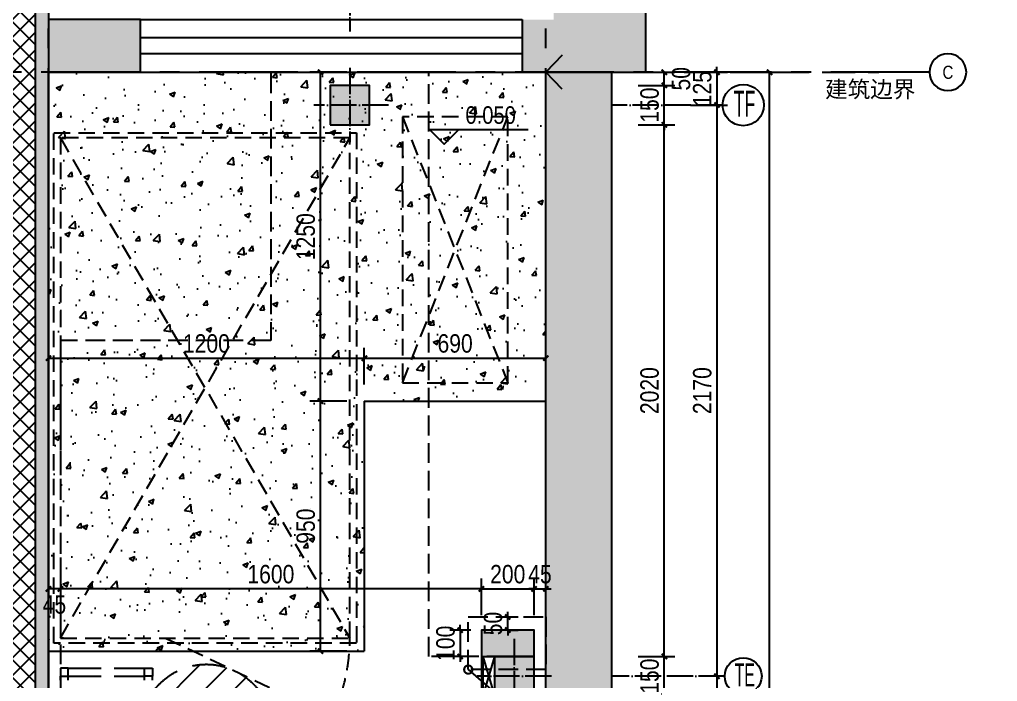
# Model space of a CAD drawing. Extents: x 9928 to 93764, y -101273 to -34887.
# Drawn here: x 17188 to 20904, y -59408 to -56893 of the extents above; entities that cross this region are included whole.
import ezdxf
from ezdxf import colors
from ezdxf.entities.mleader import LeaderData, LeaderLine
from ezdxf.enums import TextEntityAlignment as Align
from ezdxf.math import Vec2, Vec3

# ---------------------------------------------------------------- set-up
doc = ezdxf.new("R2010")
doc.units = 0
doc.header["$LTSCALE"] = 1000
doc.header["$MEASUREMENT"] = 0
for name, pattern in [('CENTER', [2, 1.25, -0.25, 0.25, -0.25]), ('DASH', [0.35, 0.25, -0.1]), ('DOTE', [2.42, 2, -0.2, 0.02, -0.2]), ('HIDDEN', [0.375, 0.25, -0.125])]:
    doc.linetypes.add(name, pattern=pattern)
doc.layers.add('_0', color=7, linetype='Continuous', lineweight=25)
for name, color, linetype in [('A', 163, 'CENTER'), ('A-ANNO-DIMS', 6, 'Continuous'), ('A-ANNO-NOTE', 4, 'Continuous'), ('A-ANNO-SYMB', 4, 'Continuous'), ('A-FLOR-HRAL', 42, 'Continuous'), ('A-FLOR-OVHD', 111, 'HIDDEN'), ('A-FLOR-STRS', 54, 'Continuous'), ('A-FURN-FREE', 91, 'Continuous'), ('A-FURN-PATT-251', 251, 'Continuous'), ('A-PRTN-PRHT', 216, 'Continuous'), ('A-SECT-005', 5, 'Continuous'), ('A-WALL-FULL', 5, 'Continuous'), ('GL', 131, 'Continuous'), ('S-COLS', 5, 'Continuous'), ('S-GRID-IDEN', 4, 'Continuous'), ('SPACE_HATCH', 8, 'Continuous'), ('核对', 7, 'Continuous'), ('设备', 150, 'Continuous')]:
    doc.layers.add(name, color=color, linetype=linetype)
doc.styles.add('DIM_T3', font='ARIALN.TTF')
doc.styles.add('EN', font='ARIALN.TTF')
doc.styles.add('EN1', font='ARIALN.TTF')
doc.styles.get("Standard").update_dxf_attribs({"font": 'gbenor.shx', "bigfont": 'gbcbig.shx'})
doc.dimstyles.new('_TCH_ARCH&&20', dxfattribs={"dimtxt": 70, "dimasz": 20, "dimexe": 40, "dimexo": 40, "dimgap": 20, "dimtad": 1, "dimdec": 0, "dimzin": 0, "dimdsep": 46, "dimtxsty": 'DIM_T3', "dimblk": 'ARCHTICK', "dimcen": 0.09, "dimclrd": 6, "dimclre": 6, "dimclrt": 6, "dimazin": 2, "dimtfac": 1, "dimtdec": 0, "dimtix": 1, "dimtmove": 2, "dimatfit": 3, "dimfxl": 100, "dimfxlon": 1, "dimtolj": 1, "dimtzin": 0, "dimarcsym": 0})

# ---------------------------------------------------------------- blocks, each defined once
blk = doc.blocks.new('aslidfuhasdf')
at = {"layer": 'A-FURN-FREE', "linetype": 'DASH', "ltscale": 0.5}
for p, q in [((40604.1, -80062.1), (40894.1, -80062.1)), ((40574.1, -80632.1), (40574.1, -80092.1)), ((40604.1, -80632.1), (40604.1, -80092.1)), ((40604.1, -80092.1), (40894.1, -80092.1)), ((40894.1, -80632.1), (40894.1, -80092.1)), ((40924.1, -80632.1), (40924.1, -80092.1)), ((40604.1, -80632.1), (40894.1, -80632.1)), ((40604.1, -80662.1), (40894.1, -80662.1))]:
    blk.add_line(p, q, dxfattribs=at)
for points in [[(40604.1, -80062.1), (40574.1, -80062.1), (40574.1, -80092.1), (40604.1, -80092.1)], [(40894.1, -80062.1), (40924.1, -80062.1), (40924.1, -80092.1), (40894.1, -80092.1)], [(40604.1, -80632.1), (40574.1, -80632.1), (40574.1, -80662.1), (40604.1, -80662.1)], [(40894.1, -80632.1), (40924.1, -80632.1), (40924.1, -80662.1), (40894.1, -80662.1)]]:
    blk.add_lwpolyline(points, close=True, dxfattribs=at)
blk = doc.blocks.new('zw2')
at = {"layer": 'SPACE_HATCH'}
h = blk.add_hatch(color=256, dxfattribs=at)
h.dxf.hatch_style = 1
h.paths.add_polyline_path([(41709.3, -78137.2), (41859.3, -78137.2), (41859.3, -77987.2), (41709.3, -77987.2)])
at = {"layer": 'S-COLS'}
blk.add_lwpolyline([(41709.3, -78137.2), (41859.3, -78137.2), (41859.3, -77987.2), (41709.3, -77987.2)], close=True, dxfattribs=at)
blk = doc.blocks.new('asldiufhasdfaser9r')
at = {"layer": 'A-FURN-PATT-251'}
h = blk.add_hatch(dxfattribs=at)
h.set_pattern_fill('ANSI37', color=256, scale=30, angle=90)
h.set_pattern_definition([(135, (672692.57, -481348.93), (-33.6759605, -33.6759605), []), (225, (672692.57, -481348.93), (33.6759605, -33.6759605), [])])
h.paths.add_polyline_path([(39138.9, -76921), (39038.9, -76921), (39038.9, -81717.1), (39138.9, -81717.1)])
h = blk.add_hatch(color=256, dxfattribs=at)
h.dxf.hatch_style = 1
h.paths.add_polyline_path([(39188.9, -76921), (39138.9, -76921), (39138.9, -81717.1), (39188.9, -81717.1)])
h = blk.add_hatch(color=256, dxfattribs=at)
h.dxf.hatch_style = 1
h.paths.add_polyline_path([(41458.9, -76921), (41108.9, -76921), (41108.9, -77792.1), (41458.9, -77792.1)])
h = blk.add_hatch(color=256, dxfattribs=at)
h.dxf.hatch_style = 1
h.paths.add_polyline_path([(39188.9, -77592.1), (39538.9, -77592.1), (39538.9, -77792.1), (39188.9, -77792.1)])
h = blk.add_hatch(color=256, dxfattribs=at)
h.dxf.hatch_style = 1
h.paths.add_polyline_path([(41108.9, -77592.1), (40988.9, -77592.1), (40988.9, -77792.1), (41108.9, -77792.1)])
for p, q in [((39538.9, -77592.1), (40988.9, -77592.1)), ((40988.9, -77592.1), (40988.9, -77792.1)), ((40988.9, -77592.1), (40988.9, -77792.1)), ((40988.9, -77662.1), (39538.9, -77662.1)), ((40988.9, -77722.1), (39538.9, -77722.1)), ((39538.9, -77792.1), (40988.9, -77792.1)), ((40988.9, -77792.1), (41108.9, -77792.1))]:
    blk.add_line(p, q, dxfattribs=at)
for points in [[(39188.9, -76921), (39188.9, -81717.1), (39138.9, -81717.1), (39138.9, -76921)], [(41108.9, -77792.1), (41458.9, -77792.1), (41458.9, -76921)]]:
    blk.add_lwpolyline(points, dxfattribs=at)
blk.add_lwpolyline([(39538.9, -77592.1), (39188.9, -77592.1), (39188.9, -77792.1), (39538.9, -77792.1)], close=True, dxfattribs=at)
blk = doc.blocks.new('alisdhuflaisduhfalsidfhu')
at = {"layer": 'A-FURN-PATT-251'}
h = blk.add_hatch(dxfattribs=at)
h.set_pattern_fill('混凝土', color=256, scale=30)
h.set_pattern_definition([(50, (-12921.65, 0), (215.17805, -18.82564), [22.5, -247.5]), (355, (-12921.65, 0), (-41.6254, 225.65764), [18, -198]), (100.4514, (-12903.72, -1.57), (173.5528, 206.83186), [19.12206, -210.34263]), (46.1842, (-12921.65, 60), (320.1723, -49.6557), [33.75, -371.25]), (96.6356, (-12894.97, 55.86), (280.3988, 292.2354), [28.6831, -315.5139]), (351.1842, (-12921.65, 60), (280.3986, 292.2356), [27, -297]), (21, (-12891.65, 45), (179.0721, -120.78567), [22.5, -247.5]), (326, (-12891.65, 45), (72.9946, 217.545), [18, -198]), (71.4514, (-12876.73, 34.93), (252.0668, 96.75915), [19.12206, -210.34263]), (37.5, (-12921.65, 0), (3.647957, 99.868156), [0, -195.6, 0, -201, 0, -198.75]), (7.5, (-12921.65, 0), (78.92086, 118.32351), [0, -114.6, 0, -191.1, 0, -75.75]), (327.5, (-12988.55, 0), (160.14673, -6.76646), [0, -75, 0, -234, 0, -310.5]), (317.5, (-13018.55, 0), (174.95585, 30.0315), [0, -97.5, 0, -155.4, 0, -220.5])])
h.paths.add_polyline_path([(42419.1, -77792.1), (42419.1, -79042.1), (41729.1, -79042.1), (41729.1, -79992.1), (40529.1, -79992.1), (40529.1, -77792.1)])
h = blk.add_hatch(color=256, dxfattribs=at)
h.dxf.hatch_style = 1
h.paths.add_polyline_path([(42419.1, -90621.1), (42669.1, -90621.1), (42669.1, -77792.1), (42419.1, -77792.1)])
h = blk.add_hatch(color=253, dxfattribs=at)
h.dxf.hatch_style = 1
h.paths.add_polyline_path([(42374.1, -79912.1), (42174.1, -79912.1), (42174.1, -80012.1), (42374.1, -80012.1)])
at = {"layer": '设备', "linetype": 'HIDDEN', "ltscale": 0.25}
h = blk.add_hatch(dxfattribs=at)
h.set_pattern_fill('ANSI31', color=256, scale=50)
h.set_pattern_definition([(45, (-12921.65, 0), (-56.1266, 56.1266), [])])
edge = h.paths.add_edge_path()
edge.add_arc((41129.1, -80292.1), 250, 0, 360)
edge = h.paths.add_edge_path()
edge.add_arc((40769.1, -86842.1), 250, 0, 360)
edge = h.paths.add_edge_path()
edge.add_arc((41319.1, -87442.1), 250, 0, 360)
at = {"layer": 'A-FLOR-HRAL', "color": 1}
for points in [[(42174.1, -80012.1), (42174.1, -80167.1), (42374.1, -80167.1)], [(42179.1, -80012.1), (42179.1, -80162.1), (42374.1, -80162.1)]]:
    blk.add_lwpolyline(points, dxfattribs=at)
at = {"layer": 'A-FLOR-OVHD', "linetype": 'DASH', "ltscale": 0.3}
for points in [[(41374.1, -77797.1), (41374.1, -78812.1), (40574.1, -78812.1), (40574.1, -80812.1), (41374.1, -80812.1), (41374.1, -81622.1), (41774.1, -81622.1)], [(42374.1, -81622.1), (42374.1, -80012.1), (41974.1, -80012.1), (41974.1, -77797.1)]]:
    blk.add_lwpolyline(points, dxfattribs=at)
at = {"layer": 'A-FLOR-STRS'}
for p, q in [((41729.1, -79042.1), (42419.1, -79042.1)), ((41729.1, -79042.1), (41729.1, -79992.1)), ((40529.1, -79992.1), (41729.1, -79992.1))]:
    blk.add_line(p, q, dxfattribs=at)
at = {"layer": 'A-PRTN-PRHT'}
for p, q in [((42224.1, -80012.1), (42179.1, -80162.1)), ((42179.1, -80012.1), (42224.1, -80162.1))]:
    blk.add_line(p, q, dxfattribs=at)
blk.add_lwpolyline([(42174.1, -80012.1), (42374.1, -80012.1), (42374.1, -79912.1), (42174.1, -79912.1)], close=True, dxfattribs=at)
at = {"layer": 'A-WALL-FULL'}
for p, q in [((42799.1, -77792.1), (42799.1, -76985)), ((40529.1, -85147.1), (40529.1, -77792.1)), ((40529.1, -77792.1), (42799.1, -77792.1)), ((42419.1, -90621.1), (42419.1, -77792.1)), ((42669.1, -90621.1), (42669.1, -77792.1))]:
    blk.add_line(p, q, dxfattribs=at)
at = {"layer": '设备', "linetype": 'HIDDEN', "ltscale": 0.25}
for p, q in [((41874.1, -78972.1), (42274.1, -77962.1)), ((41874.1, -77962.1), (42274.1, -78972.1)), ((40574.1, -78042.1), (41674.1, -79942.1)), ((40574.1, -79942.1), (41674.1, -78042.1)), ((40974.1, -79942.1), (41606.4, -80242.6))]:
    blk.add_line(p, q, dxfattribs=at)
for points in [[(41874.1, -78972.1), (42274.1, -78972.1), (42274.1, -77962.1), (41874.1, -77962.1)], [(40549.1, -78022.1), (41699.1, -78022.1), (41699.1, -79962.1), (40549.1, -79962.1)], [(40574.1, -79942.1), (41674.1, -79942.1), (41674.1, -78042.1), (40574.1, -78042.1)]]:
    blk.add_lwpolyline(points, close=True, dxfattribs=at)
at = {"layer": '设备', "linetype": 'HIDDEN', "ltscale": 0.5}
blk.add_circle((41129.1, -80292.1), 250, dxfattribs=at)
at = {"layer": '设备', "linetype": 'HIDDEN', "ltscale": 0.25}
blk.add_arc((40974.1, -79942.1), 700, 334.5799, 0, dxfattribs=at)
for p in [(-110.2, 145.1), (514.8, -2024.9)]:
    blk.add_blockref('zw2', p)
at = {"layer": '_0', "color": 6}
blk.add_blockref('asldiufhasdfaser9r', (1340.2, 0), dxfattribs=at)
at = {"layer": 'A-SECT-005', "color": 2}
blk.add_blockref('aslidfuhasdf', (0, 5), dxfattribs=at)
blk = doc.blocks.new('_ArchTick')
at = {"color": 0, "linetype": 'ByBlock', "const_width": 0.4}
blk.add_lwpolyline([(-0.5, -0.5), (0.5, 0.5)], dxfattribs=at)
blk = doc.blocks.new('*D181')
at = {"layer": 'A-ANNO-DIMS', "color": 6, "lineweight": -2, "transparency": 16777216}
for p, q in [((19637.9, -59312.8), (19637.9, -59292.8)), ((19537.9, -59312.8), (19677.9, -59312.8)), ((19637.9, -59462.8), (19637.9, -59312.8)), ((19537.9, -59462.8), (19677.9, -59462.8)), ((19637.9, -59462.8), (19637.9, -59482.8))]:
    blk.add_line(p, q, dxfattribs=at)
at = {"layer": 'Defpoints', "color": 0, "transparency": 16777216}
for p in [(19142.9, -59312.8), (19637.9, -59312.8), (19142.9, -59462.8)]:
    blk.add_point(p, dxfattribs=at)
at = {"layer": 'A-ANNO-DIMS', "color": 6, "lineweight": -2, "transparency": 16777216, "xscale": 20, "yscale": 20, "zscale": 20}
for p, rotation in [((19637.9, -59312.8), 270), ((19637.9, -59462.8), 90)]:
    blk.add_blockref('_ArchTick', p, dxfattribs=dict(at, rotation=rotation))
at = {"layer": 'A-ANNO-DIMS', "color": 6, "transparency": 16777216, "insert": (19582.2, -59387.8), "char_height": 70, "attachment_point": 5, "rotation": 90, "style": 'DIM_T3'}
blk.add_mtext('\\A1;150', dxfattribs=at)
blk = doc.blocks.new('*D182')
at = {"layer": 'A-ANNO-DIMS', "color": 6, "lineweight": -2, "transparency": 16777216}
for p, q in [((19537.9, -57292.8), (19677.9, -57292.8)), ((19637.9, -59312.8), (19637.9, -57292.8)), ((19537.9, -59312.8), (19677.9, -59312.8))]:
    blk.add_line(p, q, dxfattribs=at)
at = {"layer": 'Defpoints', "color": 0, "transparency": 16777216}
for p in [(18517.9, -57292.8), (19637.9, -57292.8), (19142.9, -59312.8)]:
    blk.add_point(p, dxfattribs=at)
at = {"layer": 'A-ANNO-DIMS', "color": 6, "lineweight": -2, "transparency": 16777216, "xscale": 20, "yscale": 20, "zscale": 20}
for p, rotation in [((19637.9, -57292.8), 90), ((19637.9, -59312.8), 270)]:
    blk.add_blockref('_ArchTick', p, dxfattribs=dict(at, rotation=rotation))
at = {"layer": 'A-ANNO-DIMS', "color": 6, "transparency": 16777216, "insert": (19582.2, -58302.8), "char_height": 70, "attachment_point": 5, "rotation": 90, "style": 'DIM_T3'}
blk.add_mtext('\\A1;2020', dxfattribs=at)
blk = doc.blocks.new('*D266')
at = {"layer": 'A-ANNO-DIMS', "color": 6, "lineweight": -2, "transparency": 16777216}
for p, q in [((19937.9, -57092.8), (20077.9, -57092.8)), ((20037.9, -67692.8), (20037.9, -57092.8)), ((19937.9, -67692.8), (20077.9, -67692.8))]:
    blk.add_line(p, q, dxfattribs=at)
at = {"layer": 'Defpoints', "color": 0, "transparency": 16777216}
for p in [(19187.9, -57092.8), (20037.9, -57092.8), (19142.9, -67692.8)]:
    blk.add_point(p, dxfattribs=at)
at = {"layer": 'A-ANNO-DIMS', "color": 6, "lineweight": -2, "transparency": 16777216, "xscale": 20, "yscale": 20, "zscale": 20}
for p, rotation in [((20037.9, -57092.8), 90), ((20037.9, -67692.8), 270)]:
    blk.add_blockref('_ArchTick', p, dxfattribs=dict(at, rotation=rotation))
at = {"layer": 'A-ANNO-DIMS', "color": 6, "transparency": 16777216, "insert": (19982.2, -62392.8), "char_height": 70, "attachment_point": 5, "rotation": 90, "style": 'DIM_T3'}
blk.add_mtext('\\A1;10600', dxfattribs=at)
blk = doc.blocks.new('*D183')
at = {"layer": 'A-ANNO-DIMS', "color": 6, "lineweight": -2, "transparency": 16777216}
for p, q in [((17297.9, -56592.8), (17297.9, -56452.8)), ((19187.9, -56592.8), (19187.9, -56452.8)), ((17297.9, -56492.8), (19187.9, -56492.8))]:
    blk.add_line(p, q, dxfattribs=at)
at = {"layer": 'Defpoints', "color": 0, "transparency": 16777216}
for p in [(19187.9, -56492.8), (17297.9, -57092.8), (19187.9, -57092.8)]:
    blk.add_point(p, dxfattribs=at)
at = {"layer": 'A-ANNO-DIMS', "color": 6, "lineweight": -2, "transparency": 16777216, "xscale": 20, "yscale": 20, "zscale": 20, "rotation": 180}
blk.add_blockref('_ArchTick', (17297.9, -56492.8), dxfattribs=at)
at = {"layer": 'A-ANNO-DIMS', "color": 6, "lineweight": -2, "transparency": 16777216, "xscale": 20, "yscale": 20, "zscale": 20}
blk.add_blockref('_ArchTick', (19187.9, -56492.8), dxfattribs=at)
at = {"layer": 'A-ANNO-DIMS', "color": 6, "transparency": 16777216, "insert": (18242.9, -56437.1), "char_height": 70, "attachment_point": 5, "style": 'DIM_T3'}
blk.add_mtext('\\A1;1890', dxfattribs=at)
blk = doc.blocks.new('*D184')
at = {"layer": 'A-ANNO-DIMS', "color": 6, "lineweight": -2, "transparency": 16777216}
for p, q in [((16887.9, -57142.8), (16747.9, -57142.8)), ((16787.9, -57142.8), (16787.9, -57122.8)), ((16787.9, -57292.8), (16787.9, -57142.8)), ((16887.9, -57292.8), (16747.9, -57292.8)), ((16787.9, -57292.8), (16787.9, -57312.8))]:
    blk.add_line(p, q, dxfattribs=at)
at = {"layer": 'Defpoints', "color": 0, "transparency": 16777216}
for p in [(16787.9, -57142.8), (18372.9, -57142.8), (18367.9, -57292.8)]:
    blk.add_point(p, dxfattribs=at)
at = {"layer": 'A-ANNO-DIMS', "color": 6, "lineweight": -2, "transparency": 16777216, "xscale": 20, "yscale": 20, "zscale": 20}
for p, rotation in [((16787.9, -57142.8), 270), ((16787.9, -57292.8), 90)]:
    blk.add_blockref('_ArchTick', p, dxfattribs=dict(at, rotation=rotation))
at = {"layer": 'A-ANNO-DIMS', "color": 6, "transparency": 16777216, "insert": (16732.2, -57217.8), "char_height": 70, "attachment_point": 5, "rotation": 90, "style": 'DIM_T3'}
blk.add_mtext('\\A1;150', dxfattribs=at)
blk = doc.blocks.new('*D185')
at = {"layer": 'A-ANNO-DIMS', "color": 6, "lineweight": -2, "transparency": 16777216}
for p, q in [((16887.9, -57092.8), (16747.9, -57092.8)), ((16787.9, -57142.8), (16787.9, -57092.8)), ((16887.9, -57142.8), (16747.9, -57142.8))]:
    blk.add_line(p, q, dxfattribs=at)
at = {"layer": 'Defpoints', "color": 0, "transparency": 16777216}
for p in [(16787.9, -57092.8), (18367.9, -57092.8), (18367.9, -57142.8)]:
    blk.add_point(p, dxfattribs=at)
at = {"layer": 'A-ANNO-DIMS', "color": 6, "lineweight": -2, "transparency": 16777216, "xscale": 20, "yscale": 20, "zscale": 20}
for p, rotation in [((16787.9, -57092.8), 90), ((16787.9, -57142.8), 270)]:
    blk.add_blockref('_ArchTick', p, dxfattribs=dict(at, rotation=rotation))
at = {"layer": 'A-ANNO-DIMS', "color": 6, "transparency": 16777216, "insert": (16870.1, -57117.8), "char_height": 70, "attachment_point": 5, "rotation": 90, "style": 'DIM_T3'}
blk.add_mtext('\\A1;50', dxfattribs=at)
blk = doc.blocks.new('*D186')
at = {"layer": 'A-ANNO-DIMS', "color": 6, "lineweight": -2, "transparency": 16777216}
for p, q in [((16887.9, -57292.8), (16747.9, -57292.8)), ((16787.9, -59962.8), (16787.9, -57292.8)), ((16887.9, -59962.8), (16747.9, -59962.8))]:
    blk.add_line(p, q, dxfattribs=at)
at = {"layer": 'Defpoints', "color": 0, "transparency": 16777216}
for p in [(16787.9, -57292.8), (18367.9, -57292.8), (17342.9, -59962.8)]:
    blk.add_point(p, dxfattribs=at)
at = {"layer": 'A-ANNO-DIMS', "color": 6, "lineweight": -2, "transparency": 16777216, "xscale": 20, "yscale": 20, "zscale": 20}
for p, rotation in [((16787.9, -57292.8), 90), ((16787.9, -59962.8), 270)]:
    blk.add_blockref('_ArchTick', p, dxfattribs=dict(at, rotation=rotation))
at = {"layer": 'A-ANNO-DIMS', "color": 6, "transparency": 16777216, "insert": (16732.2, -58627.8), "char_height": 70, "attachment_point": 5, "rotation": 90, "style": 'DIM_T3'}
blk.add_mtext('\\A1;2670', dxfattribs=at)
blk = doc.blocks.new('*D205')
at = {"layer": 'A-ANNO-DIMS', "color": 6, "lineweight": -2, "transparency": 16777216}
for p, q in [((18442.9, -56792.8), (18442.9, -56652.8)), ((19142.9, -56792.8), (19142.9, -56652.8)), ((19142.9, -56692.8), (18442.9, -56692.8))]:
    blk.add_line(p, q, dxfattribs=at)
at = {"layer": 'Defpoints', "color": 0, "transparency": 16777216}
for p in [(18442.9, -56692.8), (18442.9, -57142.8), (19142.9, -59212.8)]:
    blk.add_point(p, dxfattribs=at)
at = {"layer": 'A-ANNO-DIMS', "color": 6, "lineweight": -2, "transparency": 16777216, "xscale": 20, "yscale": 20, "zscale": 20, "rotation": 180}
blk.add_blockref('_ArchTick', (18442.9, -56692.8), dxfattribs=at)
at = {"layer": 'A-ANNO-DIMS', "color": 6, "lineweight": -2, "transparency": 16777216, "xscale": 20, "yscale": 20, "zscale": 20}
blk.add_blockref('_ArchTick', (19142.9, -56692.8), dxfattribs=at)
at = {"layer": 'A-ANNO-DIMS', "color": 6, "transparency": 16777216, "insert": (18792.9, -56637.1), "char_height": 70, "attachment_point": 5, "style": 'DIM_T3'}
blk.add_mtext('\\A1;700', dxfattribs=at)
blk = doc.blocks.new('*D212')
at = {"layer": 'A-ANNO-DIMS', "color": 6, "lineweight": -2, "transparency": 16777216}
for p, q in [((18942.9, -59156.3), (18942.9, -59016.3)), ((19142.9, -59156.3), (19142.9, -59016.3)), ((18942.9, -59056.3), (19142.9, -59056.3))]:
    blk.add_line(p, q, dxfattribs=at)
at = {"layer": 'Defpoints', "color": 0, "transparency": 16777216}
for p in [(19142.9, -59056.3), (18942.9, -59212.8), (19142.9, -59212.8)]:
    blk.add_point(p, dxfattribs=at)
at = {"layer": 'A-ANNO-DIMS', "color": 6, "lineweight": -2, "transparency": 16777216, "xscale": 20, "yscale": 20, "zscale": 20, "rotation": 180}
blk.add_blockref('_ArchTick', (18942.9, -59056.3), dxfattribs=at)
at = {"layer": 'A-ANNO-DIMS', "color": 6, "lineweight": -2, "transparency": 16777216, "xscale": 20, "yscale": 20, "zscale": 20}
blk.add_blockref('_ArchTick', (19142.9, -59056.3), dxfattribs=at)
at = {"layer": 'A-ANNO-DIMS', "color": 6, "transparency": 16777216, "insert": (19042.9, -59000.6), "char_height": 70, "attachment_point": 5, "style": 'DIM_T3'}
blk.add_mtext('\\A1;200', dxfattribs=at)
blk = doc.blocks.new('*D213')
at = {"layer": 'A-ANNO-DIMS', "color": 6, "lineweight": -2, "transparency": 16777216}
for p, q in [((17342.9, -58956.3), (17342.9, -59096.3)), ((18942.9, -59156.3), (18942.9, -59016.3)), ((18942.9, -59056.3), (17342.9, -59056.3))]:
    blk.add_line(p, q, dxfattribs=at)
at = {"layer": 'Defpoints', "color": 0, "transparency": 16777216}
for p in [(17342.9, -58692.8), (17342.9, -59056.3), (18942.9, -59212.8)]:
    blk.add_point(p, dxfattribs=at)
at = {"layer": 'A-ANNO-DIMS', "color": 6, "lineweight": -2, "transparency": 16777216, "xscale": 20, "yscale": 20, "zscale": 20, "rotation": 180}
blk.add_blockref('_ArchTick', (17342.9, -59056.3), dxfattribs=at)
at = {"layer": 'A-ANNO-DIMS', "color": 6, "lineweight": -2, "transparency": 16777216, "xscale": 20, "yscale": 20, "zscale": 20}
blk.add_blockref('_ArchTick', (18942.9, -59056.3), dxfattribs=at)
at = {"layer": 'A-ANNO-DIMS', "color": 6, "transparency": 16777216, "insert": (18142.9, -59000.6), "char_height": 70, "attachment_point": 5, "style": 'DIM_T3'}
blk.add_mtext('\\A1;1600', dxfattribs=at)
blk = doc.blocks.new('*D214')
at = {"layer": 'A-ANNO-DIMS', "color": 6, "lineweight": -2, "transparency": 16777216}
for p, q in [((19537.9, -57142.8), (19677.9, -57142.8)), ((19637.9, -57142.8), (19637.9, -57122.8)), ((19637.9, -57292.8), (19637.9, -57142.8)), ((19537.9, -57292.8), (19677.9, -57292.8)), ((19637.9, -57292.8), (19637.9, -57312.8))]:
    blk.add_line(p, q, dxfattribs=at)
at = {"layer": 'Defpoints', "color": 0, "transparency": 16777216}
for p in [(18517.9, -57142.8), (19637.9, -57142.8), (18517.9, -57292.8)]:
    blk.add_point(p, dxfattribs=at)
at = {"layer": 'A-ANNO-DIMS', "color": 6, "lineweight": -2, "transparency": 16777216, "xscale": 20, "yscale": 20, "zscale": 20}
for p, rotation in [((19637.9, -57142.8), 270), ((19637.9, -57292.8), 90)]:
    blk.add_blockref('_ArchTick', p, dxfattribs=dict(at, rotation=rotation))
at = {"layer": 'A-ANNO-DIMS', "color": 6, "transparency": 16777216, "insert": (19582.2, -57217.8), "char_height": 70, "attachment_point": 5, "rotation": 90, "style": 'DIM_T3'}
blk.add_mtext('\\A1;150', dxfattribs=at)
blk = doc.blocks.new('*D215')
at = {"layer": 'A-ANNO-DIMS', "color": 6, "lineweight": -2, "transparency": 16777216}
for p, q in [((19537.9, -57092.8), (19677.9, -57092.8)), ((19637.9, -57142.8), (19637.9, -57092.8)), ((19537.9, -57142.8), (19677.9, -57142.8))]:
    blk.add_line(p, q, dxfattribs=at)
at = {"layer": 'Defpoints', "color": 0, "transparency": 16777216}
for p in [(19097.9, -57092.8), (19637.9, -57092.8), (18517.9, -57142.8)]:
    blk.add_point(p, dxfattribs=at)
at = {"layer": 'A-ANNO-DIMS', "color": 6, "lineweight": -2, "transparency": 16777216, "xscale": 20, "yscale": 20, "zscale": 20}
for p, rotation in [((19637.9, -57092.8), 90), ((19637.9, -57142.8), 270)]:
    blk.add_blockref('_ArchTick', p, dxfattribs=dict(at, rotation=rotation))
at = {"layer": 'A-ANNO-DIMS', "color": 6, "transparency": 16777216, "insert": (19701.9, -57117.8), "char_height": 70, "attachment_point": 5, "rotation": 90, "style": 'DIM_T3'}
blk.add_mtext('\\A1;50', dxfattribs=at)
blk = doc.blocks.new('*D216')
at = {"layer": 'A-ANNO-DIMS', "color": 6, "lineweight": -2, "transparency": 16777216}
for p, q in [((18902.9, -59212.8), (18822.3, -59212.8)), ((18862.3, -59212.8), (18862.3, -59192.8)), ((18862.3, -59212.8), (18862.3, -59312.8)), ((18902.9, -59312.8), (18822.3, -59312.8)), ((18862.3, -59312.8), (18862.3, -59332.8))]:
    blk.add_line(p, q, dxfattribs=at)
at = {"layer": 'Defpoints', "color": 0, "transparency": 16777216}
for p in [(18942.9, -59212.8), (18862.3, -59312.8), (18942.9, -59312.8)]:
    blk.add_point(p, dxfattribs=at)
at = {"layer": 'A-ANNO-DIMS', "color": 6, "lineweight": -2, "transparency": 16777216, "xscale": 20, "yscale": 20, "zscale": 20}
for p, rotation in [((18862.3, -59212.8), 270), ((18862.3, -59312.8), 90)]:
    blk.add_blockref('_ArchTick', p, dxfattribs=dict(at, rotation=rotation))
at = {"layer": 'A-ANNO-DIMS', "color": 6, "transparency": 16777216, "insert": (18806.6, -59262.8), "char_height": 70, "attachment_point": 5, "rotation": 90, "style": 'DIM_T3'}
blk.add_mtext('\\A1;100', dxfattribs=at)
blk = doc.blocks.new('*D217')
at = {"layer": 'A-ANNO-DIMS', "color": 6, "lineweight": -2, "transparency": 16777216}
for p, q in [((17297.9, -58956.3), (17297.9, -59096.3)), ((17342.9, -58956.3), (17342.9, -59096.3)), ((17342.9, -59056.3), (17297.9, -59056.3))]:
    blk.add_line(p, q, dxfattribs=at)
at = {"layer": 'Defpoints', "color": 0, "transparency": 16777216}
for p in [(17342.9, -58642.8), (17297.9, -58841.8), (17297.9, -59056.3)]:
    blk.add_point(p, dxfattribs=at)
at = {"layer": 'A-ANNO-DIMS', "color": 6, "lineweight": -2, "transparency": 16777216, "xscale": 20, "yscale": 20, "zscale": 20, "rotation": 180}
blk.add_blockref('_ArchTick', (17297.9, -59056.3), dxfattribs=at)
at = {"layer": 'A-ANNO-DIMS', "color": 6, "lineweight": -2, "transparency": 16777216, "xscale": 20, "yscale": 20, "zscale": 20}
blk.add_blockref('_ArchTick', (17342.9, -59056.3), dxfattribs=at)
at = {"layer": 'A-ANNO-DIMS', "color": 6, "transparency": 16777216, "insert": (17320.4, -59115.9), "char_height": 70, "attachment_point": 5, "style": 'DIM_T3'}
blk.add_mtext('\\A1;45', dxfattribs=at)
blk = doc.blocks.new('*D218')
at = {"layer": 'A-ANNO-DIMS', "color": 6, "lineweight": -2, "transparency": 16777216}
for p, q in [((19142.9, -59156.3), (19142.9, -59016.3)), ((19187.9, -59130.1), (19187.9, -59016.3)), ((19142.9, -59056.3), (19122.9, -59056.3)), ((19142.9, -59056.3), (19187.9, -59056.3)), ((19187.9, -59056.3), (19207.9, -59056.3))]:
    blk.add_line(p, q, dxfattribs=at)
at = {"layer": 'Defpoints', "color": 0, "transparency": 16777216}
for p in [(19187.9, -59056.3), (19187.9, -59170.1), (19142.9, -59212.8)]:
    blk.add_point(p, dxfattribs=at)
at = {"layer": 'A-ANNO-DIMS', "color": 6, "lineweight": -2, "transparency": 16777216, "xscale": 20, "yscale": 20, "zscale": 20}
blk.add_blockref('_ArchTick', (19142.9, -59056.3), dxfattribs=at)
at = {"layer": 'A-ANNO-DIMS', "color": 6, "lineweight": -2, "transparency": 16777216, "xscale": 20, "yscale": 20, "zscale": 20, "rotation": 180}
blk.add_blockref('_ArchTick', (19187.9, -59056.3), dxfattribs=at)
at = {"layer": 'A-ANNO-DIMS', "color": 6, "transparency": 16777216, "insert": (19165.4, -59000.7), "char_height": 70, "attachment_point": 5, "style": 'DIM_T3'}
blk.add_mtext('\\A1;45', dxfattribs=at)
blk = doc.blocks.new('*D219')
at = {"layer": 'A-ANNO-DIMS', "color": 6, "lineweight": -2, "transparency": 16777216}
for p, q in [((19142.9, -56792.8), (19142.9, -56652.8)), ((19187.9, -56792.8), (19187.9, -56652.8)), ((19142.9, -56692.8), (19122.9, -56692.8)), ((19187.9, -56692.8), (19142.9, -56692.8)), ((19187.9, -56692.8), (19207.9, -56692.8))]:
    blk.add_line(p, q, dxfattribs=at)
at = {"layer": 'Defpoints', "color": 0, "transparency": 16777216}
for p in [(19142.9, -56692.8), (19142.9, -59212.8), (19187.9, -59212.8)]:
    blk.add_point(p, dxfattribs=at)
at = {"layer": 'A-ANNO-DIMS', "color": 6, "lineweight": -2, "transparency": 16777216, "xscale": 20, "yscale": 20, "zscale": 20}
blk.add_blockref('_ArchTick', (19142.9, -56692.8), dxfattribs=at)
at = {"layer": 'A-ANNO-DIMS', "color": 6, "lineweight": -2, "transparency": 16777216, "xscale": 20, "yscale": 20, "zscale": 20, "rotation": 180}
blk.add_blockref('_ArchTick', (19187.9, -56692.8), dxfattribs=at)
at = {"layer": 'A-ANNO-DIMS', "color": 6, "transparency": 16777216, "insert": (19165.4, -56637.2), "char_height": 70, "attachment_point": 5, "style": 'DIM_T3'}
blk.add_mtext('\\A1;45', dxfattribs=at)
blk = doc.blocks.new('*D220')
at = {"layer": 'A-ANNO-DIMS', "color": 6, "lineweight": -2, "transparency": 16777216}
for p, q in [((17342.9, -56792.8), (17342.9, -56652.8)), ((18442.9, -56792.8), (18442.9, -56652.8)), ((18442.9, -56692.8), (17342.9, -56692.8))]:
    blk.add_line(p, q, dxfattribs=at)
at = {"layer": 'Defpoints', "color": 0, "transparency": 16777216}
for p in [(17342.9, -56692.8), (18442.9, -57076.4), (17342.9, -58112.8)]:
    blk.add_point(p, dxfattribs=at)
at = {"layer": 'A-ANNO-DIMS', "color": 6, "lineweight": -2, "transparency": 16777216, "xscale": 20, "yscale": 20, "zscale": 20, "rotation": 180}
blk.add_blockref('_ArchTick', (17342.9, -56692.8), dxfattribs=at)
at = {"layer": 'A-ANNO-DIMS', "color": 6, "lineweight": -2, "transparency": 16777216, "xscale": 20, "yscale": 20, "zscale": 20}
blk.add_blockref('_ArchTick', (18442.9, -56692.8), dxfattribs=at)
at = {"layer": 'A-ANNO-DIMS', "color": 6, "transparency": 16777216, "insert": (17892.9, -56637.1), "char_height": 70, "attachment_point": 5, "style": 'DIM_T3'}
blk.add_mtext('\\A1;1100', dxfattribs=at)
blk = doc.blocks.new('*D221')
at = {"layer": 'A-ANNO-DIMS', "color": 6, "lineweight": -2, "transparency": 16777216}
for p, q in [((17297.9, -56792.8), (17297.9, -56652.8)), ((17342.9, -56792.8), (17342.9, -56652.8)), ((17297.9, -56692.8), (17277.9, -56692.8)), ((17342.9, -56692.8), (17297.9, -56692.8)), ((17342.9, -56692.8), (17362.9, -56692.8))]:
    blk.add_line(p, q, dxfattribs=at)
at = {"layer": 'Defpoints', "color": 0, "transparency": 16777216}
for p in [(17297.9, -56692.8), (17297.9, -56892.8), (17342.9, -58112.8)]:
    blk.add_point(p, dxfattribs=at)
at = {"layer": 'A-ANNO-DIMS', "color": 6, "lineweight": -2, "transparency": 16777216, "xscale": 20, "yscale": 20, "zscale": 20}
blk.add_blockref('_ArchTick', (17297.9, -56692.8), dxfattribs=at)
at = {"layer": 'A-ANNO-DIMS', "color": 6, "lineweight": -2, "transparency": 16777216, "xscale": 20, "yscale": 20, "zscale": 20, "rotation": 180}
blk.add_blockref('_ArchTick', (17342.9, -56692.8), dxfattribs=at)
at = {"layer": 'A-ANNO-DIMS', "color": 6, "transparency": 16777216, "insert": (17320.4, -56637.2), "char_height": 70, "attachment_point": 5, "style": 'DIM_T3'}
blk.add_mtext('\\A1;45', dxfattribs=at)
blk = doc.blocks.new('*D255')
at = {"layer": 'A-ANNO-DIMS', "color": 6, "lineweight": -2, "transparency": 16777216}
for p, q in [((17297.9, -58279.7), (17297.9, -58139.7)), ((18497.9, -58279.7), (18497.9, -58139.7)), ((17297.9, -58179.7), (18497.9, -58179.7))]:
    blk.add_line(p, q, dxfattribs=at)
at = {"layer": 'Defpoints', "color": 0, "transparency": 16777216}
for p in [(18497.9, -58179.7), (17297.9, -59292.8), (18497.9, -59292.8)]:
    blk.add_point(p, dxfattribs=at)
at = {"layer": 'A-ANNO-DIMS', "color": 6, "lineweight": -2, "transparency": 16777216, "xscale": 20, "yscale": 20, "zscale": 20, "rotation": 180}
blk.add_blockref('_ArchTick', (17297.9, -58179.7), dxfattribs=at)
at = {"layer": 'A-ANNO-DIMS', "color": 6, "lineweight": -2, "transparency": 16777216, "xscale": 20, "yscale": 20, "zscale": 20}
blk.add_blockref('_ArchTick', (18497.9, -58179.7), dxfattribs=at)
at = {"layer": 'A-ANNO-DIMS', "color": 6, "transparency": 16777216, "insert": (17897.9, -58123.9), "char_height": 70, "attachment_point": 5, "style": 'DIM_T3'}
blk.add_mtext('\\A1;1200', dxfattribs=at)
blk = doc.blocks.new('*D256')
at = {"layer": 'A-ANNO-DIMS', "color": 6, "lineweight": -2, "transparency": 16777216}
for p, q in [((18497.9, -58279.7), (18497.9, -58139.7)), ((19187.9, -58279.7), (19187.9, -58139.7)), ((18497.9, -58179.7), (19187.9, -58179.7))]:
    blk.add_line(p, q, dxfattribs=at)
at = {"layer": 'Defpoints', "color": 0, "transparency": 16777216}
for p in [(19187.9, -58179.7), (18497.9, -58342.8), (19187.9, -58342.8)]:
    blk.add_point(p, dxfattribs=at)
at = {"layer": 'A-ANNO-DIMS', "color": 6, "lineweight": -2, "transparency": 16777216, "xscale": 20, "yscale": 20, "zscale": 20, "rotation": 180}
blk.add_blockref('_ArchTick', (18497.9, -58179.7), dxfattribs=at)
at = {"layer": 'A-ANNO-DIMS', "color": 6, "lineweight": -2, "transparency": 16777216, "xscale": 20, "yscale": 20, "zscale": 20}
blk.add_blockref('_ArchTick', (19187.9, -58179.7), dxfattribs=at)
at = {"layer": 'A-ANNO-DIMS', "color": 6, "transparency": 16777216, "insert": (18842.9, -58123.9), "char_height": 70, "attachment_point": 5, "style": 'DIM_T3'}
blk.add_mtext('\\A1;690', dxfattribs=at)
blk = doc.blocks.new('*D257')
at = {"layer": 'A-ANNO-DIMS', "color": 6, "lineweight": -2, "transparency": 16777216}
for p, q in [((18431.2, -58342.8), (18291.2, -58342.8)), ((18331.2, -59292.8), (18331.2, -58342.8)), ((18431.2, -59292.8), (18291.2, -59292.8))]:
    blk.add_line(p, q, dxfattribs=at)
at = {"layer": 'Defpoints', "color": 0, "transparency": 16777216}
for p in [(18331.2, -58342.8), (18497.9, -58342.8), (18497.9, -59292.8)]:
    blk.add_point(p, dxfattribs=at)
at = {"layer": 'A-ANNO-DIMS', "color": 6, "lineweight": -2, "transparency": 16777216, "xscale": 20, "yscale": 20, "zscale": 20}
for p, rotation in [((18331.2, -58342.8), 90), ((18331.2, -59292.8), 270)]:
    blk.add_blockref('_ArchTick', p, dxfattribs=dict(at, rotation=rotation))
at = {"layer": 'A-ANNO-DIMS', "color": 6, "transparency": 16777216, "insert": (18275.5, -58817.8), "char_height": 70, "attachment_point": 5, "rotation": 90, "style": 'DIM_T3'}
blk.add_mtext('\\A1;950', dxfattribs=at)
blk = doc.blocks.new('*D258')
at = {"layer": 'A-ANNO-DIMS', "color": 6, "lineweight": -2, "transparency": 16777216}
for p, q in [((18431.2, -57092.8), (18291.2, -57092.8)), ((18331.2, -58342.8), (18331.2, -57092.8)), ((18431.2, -58342.8), (18291.2, -58342.8))]:
    blk.add_line(p, q, dxfattribs=at)
at = {"layer": 'Defpoints', "color": 0, "transparency": 16777216}
for p in [(18331.2, -57092.8), (19187.9, -57092.8), (18497.9, -58342.8)]:
    blk.add_point(p, dxfattribs=at)
at = {"layer": 'A-ANNO-DIMS', "color": 6, "lineweight": -2, "transparency": 16777216, "xscale": 20, "yscale": 20, "zscale": 20}
for p, rotation in [((18331.2, -57092.8), 90), ((18331.2, -58342.8), 270)]:
    blk.add_blockref('_ArchTick', p, dxfattribs=dict(at, rotation=rotation))
at = {"layer": 'A-ANNO-DIMS', "color": 6, "transparency": 16777216, "insert": (18275.5, -57717.8), "char_height": 70, "attachment_point": 5, "rotation": 90, "style": 'DIM_T3'}
blk.add_mtext('\\A1;1250', dxfattribs=at)
blk = doc.blocks.new('DFGHFGH')
at = {"layer": 'A-ANNO-NOTE'}
blk.add_line((367305, -290441), (368431, -290441), dxfattribs=at)
blk.add_lwpolyline([(367305, -290441), (367471, -290607), (367638, -290441)], dxfattribs=at)
at = {"layer": 'A-ANNO-NOTE', "style": 'EN'}
blk.add_attdef('±0.000', (367716, -290376), '', height=200, dxfattribs=at)
blk = doc.blocks.new('TAG-COL')
blk.add_circle((0, 0), 4)
at = {"style": 'EN1'}
blk.add_attdef('NO', text='', height=2.19, dxfattribs=at).set_placement((0.01, 0.01), align=Align.MIDDLE_CENTER)
blk = doc.blocks.new('ASLIDUFHASDF')
at = {"layer": 'A', "ltscale": 0.3}
for p, q in [((17297.9, -90751.2), (17297.9, -76645.8)), ((19187.9, -90751.2), (19187.9, -76645.8)), ((20645.5, -77792.1), (16202.3, -77792.1))]:
    blk.add_line(p, q, dxfattribs=at)
at = {"layer": 'S-GRID-IDEN'}
ref = blk.add_blockref('TAG-COL', (20715.5, -77792.2), dxfattribs=dict(at, xscale=-17.5, yscale=17.5, zscale=17.5, rotation=179.9287525087452))
ref.add_attrib('NO', 'C', dxfattribs={"layer": '0', "height": 50, "rotation": 359.9288, "style": 'EN1'}).set_placement((20715.5, -77792.4), align=Align.MIDDLE_CENTER)
blk = doc.blocks.new('_DotSmall')
at = {"color": 0, "linetype": 'ByBlock', "const_width": 0.5}
blk.add_lwpolyline([(-0.0625, 0, 1), (0.0625, 0, 1)], format="xyb", close=True, dxfattribs=at)
blk = doc.blocks.new('*D842')
at = {"layer": 'Defpoints', "color": 0, "linetype": 'HIDDEN', "ltscale": 0.3, "transparency": 16777216}
for p in [(19042.9, -59162.8), (19042.9, -59162.8), (19042.9, -59212.8)]:
    blk.add_point(p, dxfattribs=at)
at = {"layer": '核对', "color": 2, "linetype": 'HIDDEN', "lineweight": -2, "ltscale": 0.3, "transparency": 16777216}
for p, q in [((19042.9, -59162.8), (19042.9, -59142.8)), ((19042.9, -59162.8), (19082.9, -59162.8)), ((19042.9, -59212.8), (19042.9, -59162.8)), ((19042.9, -59212.8), (19082.9, -59212.8)), ((19042.9, -59212.8), (19042.9, -59232.8))]:
    blk.add_line(p, q, dxfattribs=at)
at = {"layer": '核对', "color": 2, "linetype": 'HIDDEN', "lineweight": -2, "ltscale": 0.3, "transparency": 16777216, "xscale": 20, "yscale": 20, "zscale": 20}
for p, rotation in [((19042.9, -59162.8), 270), ((19042.9, -59212.8), 90)]:
    blk.add_blockref('_ArchTick', p, dxfattribs=dict(at, rotation=rotation))
at = {"layer": '核对', "color": 2, "linetype": 'HIDDEN', "ltscale": 0.3, "transparency": 16777216, "insert": (18987.2, -59187.8), "char_height": 70, "attachment_point": 5, "rotation": 90, "style": 'DIM_T3'}
blk.add_mtext('\\A1;50', dxfattribs=at)
blk = doc.blocks.new('TZ')
at = {"layer": 'GL', "color": 3, "linetype": 'DOTE', "ltscale": 0.05}
for p, q in [((14716.3, -114189.7), (14716.3, -114472.4)), ((14716.3, -114610.4), (14716.3, -114893.1)), ((14862.6, -114751.7), (14579.9, -114751.7)), ((16132.9, -114751.7), (15712.3, -114751.7)), ((15341.3, -116780.4), (15341.3, -117063.1)), ((15482.6, -116921.7), (15199.9, -116921.7)), ((16141.3, -116921.7), (15712.3, -116921.7))]:
    blk.add_line(p, q, dxfattribs=at)
at = {"layer": 'GL', "color": 3}
for centre, radius in [((16211.3, -114751.7), 78.4), ((16211.3, -116921.7), 70)]:
    blk.add_circle(centre, radius, dxfattribs=at)
at = {"layer": 'GL', "color": 3, "style": 'DIM_T3', "width": 0.6}
for s, height, p in [('TF', 98, (16174.6, -114795.3)), ('TE', 87.5, (16178.5, -116960.6))]:
    blk.add_text(s, height=height, dxfattribs=at).set_placement(p)
blk = doc.blocks.new('*D848')
at = {"layer": 'A-ANNO-DIMS', "color": 6, "lineweight": -2, "transparency": 16777216}
for p, q in [((19837.9, -57092.8), (19837.9, -57072.8)), ((19737.9, -57092.8), (19877.9, -57092.8)), ((19837.9, -57092.8), (19837.9, -57217.8)), ((19737.9, -57217.8), (19877.9, -57217.8)), ((19837.9, -57217.8), (19837.9, -57237.8))]:
    blk.add_line(p, q, dxfattribs=at)
at = {"layer": 'Defpoints', "color": 0, "transparency": 16777216}
for p in [(19437.9, -57092.8), (19438.9, -57217.8), (19837.9, -57217.8)]:
    blk.add_point(p, dxfattribs=at)
at = {"layer": 'A-ANNO-DIMS', "color": 6, "lineweight": -2, "transparency": 16777216, "xscale": 20, "yscale": 20, "zscale": 20}
for p, rotation in [((19837.9, -57092.8), 270), ((19837.9, -57217.8), 90)]:
    blk.add_blockref('_ArchTick', p, dxfattribs=dict(at, rotation=rotation))
at = {"layer": 'A-ANNO-DIMS', "color": 6, "transparency": 16777216, "insert": (19782.2, -57155.3), "char_height": 70, "attachment_point": 5, "rotation": 90, "style": 'DIM_T3'}
blk.add_mtext('\\A1;125', dxfattribs=at)
blk = doc.blocks.new('*D849')
at = {"layer": 'A-ANNO-DIMS', "color": 6, "lineweight": -2, "transparency": 16777216}
for p, q in [((19737.9, -57217.8), (19877.9, -57217.8)), ((19837.9, -57217.8), (19837.9, -59387.8)), ((19837.9, -59387.8), (19797.9, -59387.8))]:
    blk.add_line(p, q, dxfattribs=at)
at = {"layer": 'Defpoints', "color": 0, "transparency": 16777216}
for p in [(19438.9, -57217.8), (19837.9, -59387.8), (19867.9, -59387.8)]:
    blk.add_point(p, dxfattribs=at)
at = {"layer": 'A-ANNO-DIMS', "color": 6, "lineweight": -2, "transparency": 16777216, "xscale": 20, "yscale": 20, "zscale": 20}
for p, rotation in [((19837.9, -57217.8), 90), ((19837.9, -59387.8), 270)]:
    blk.add_blockref('_ArchTick', p, dxfattribs=dict(at, rotation=rotation))
at = {"layer": 'A-ANNO-DIMS', "color": 6, "transparency": 16777216, "insert": (19782.2, -58302.8), "char_height": 70, "attachment_point": 5, "rotation": 90, "style": 'DIM_T3'}
blk.add_mtext('\\A1;2170', dxfattribs=at)
blk = doc.blocks.new('*D850')
at = {"layer": 'A-ANNO-DIMS', "color": 6, "lineweight": -2, "transparency": 16777216}
for p, q in [((19837.9, -59387.8), (19797.9, -59387.8)), ((19837.9, -59387.8), (19837.9, -60038.3)), ((19837.9, -60038.3), (19797.9, -60038.3))]:
    blk.add_line(p, q, dxfattribs=at)
at = {"layer": 'Defpoints', "color": 0, "transparency": 16777216}
for p in [(19867.9, -59387.8), (19837.9, -60038.3), (19867.9, -60038.3)]:
    blk.add_point(p, dxfattribs=at)
at = {"layer": 'A-ANNO-DIMS', "color": 6, "lineweight": -2, "transparency": 16777216, "xscale": 20, "yscale": 20, "zscale": 20}
for p, rotation in [((19837.9, -59387.8), 90), ((19837.9, -60038.3), 270)]:
    blk.add_blockref('_ArchTick', p, dxfattribs=dict(at, rotation=rotation))
at = {"layer": 'A-ANNO-DIMS', "color": 6, "transparency": 16777216, "insert": (19782.2, -59713), "char_height": 70, "attachment_point": 5, "rotation": 90, "style": 'DIM_T3'}
blk.add_mtext('\\A1;650', dxfattribs=at)

msp = doc.modelspace()

# ---------------------------------------------------------------- linework, layer by layer
at = {"layer": 'A-ANNO-DIMS', "linetype": 'DASH', "ltscale": 0.5}
msp.add_line((19187.9, -57092.8), (20453, -57092.8), dxfattribs=at)
for points in [[(19250.1, -57028.2), (19187.9, -57092.8)], [(19250.1, -57157.4), (19187.9, -57092.8)]]:
    msp.add_lwpolyline(points, dxfattribs=at)
at = {"layer": 'A-SECT-005', "color": 2, "linetype": 'DASH', "ltscale": 0.3}
msp.add_lwpolyline([(18892.9, -59162.8), (19187.9, -59162.8), (19187.9, -59362.8), (18892.9, -59362.8)], close=True, dxfattribs=at)

# ---------------------------------------------------------------- block references
msp.add_blockref('alisdhuflaisduhfalsidfhu', (-23231.2, 20699.3))
at = {"layer": '_0', "color": 6}
msp.add_blockref('ASLIDUFHASDF', (0, 20699.3), dxfattribs=at)
at = {"layer": 'A-ANNO-NOTE', "xscale": 0.3333333333333334, "yscale": 0.3333333333333334, "zscale": 0.3333333333333334}
msp.add_blockref('DFGHFGH', (-103689.5, 39503), dxfattribs=at).add_auto_attribs({'±0.000': '0.050'})
at = {"layer": 'GL'}
msp.add_blockref('TZ', (3726.6, 57533.9), dxfattribs=at)

# ---------------------------------------------------------------- texts
at = {"layer": 'A-ANNO-DIMS', "insert": (20592.1, -57126.1), "char_height": 63, "attachment_point": 3}
msp.add_mtext('{\\fSimSun|b0|i0|c134|p2;建筑边界}', dxfattribs=at)

# ---------------------------------------------------------------- dimensions: what is measured, and where the dimension line sits
at = {"layer": 'A-ANNO-DIMS'}
for base, p1, p2, picture, middle in [((19187.9, -56492.8), (17297.9, -57092.8), (19187.9, -57092.8), '*D183', (18242.9, -56437.1)), ((17297.9, -56692.8), (17342.9, -58112.8), (17297.9, -56892.8), '*D221', (17320.4, -56637.2)), ((17342.9, -56692.8), (18442.9, -57076.4), (17342.9, -58112.8), '*D220', (17892.9, -56637.1)), ((19142.9, -56692.8), (19187.9, -59212.8), (19142.9, -59212.8), '*D219', (19165.4, -56637.2)), ((18497.9, -58179.7), (17297.9, -59292.8), (18497.9, -59292.8), '*D255', (17897.9, -58123.9)), ((19187.9, -58179.7), (18497.9, -58342.8), (19187.9, -58342.8), '*D256', (18842.9, -58123.9)), ((17342.9, -59056.3), (18942.9, -59212.8), (17342.9, -58692.8), '*D213', (18142.9, -59000.6)), ((19142.9, -59056.3), (18942.9, -59212.8), (19142.9, -59212.8), '*D212', (19042.9, -59000.6)), ((19187.9, -59056.3), (19142.9, -59212.8), (19187.9, -59170.1), '*D218', (19165.4, -59000.7))]:
    dim = msp.add_linear_dim(base=base, p1=p1, p2=p2, dimstyle='_TCH_ARCH&&20', dxfattribs=at)
    dim.commit()
    dim.dimension.update_dxf_attribs({"geometry": picture, "text_midpoint": middle})
for base, p1, p2, angle, picture, middle in [((18442.9, -56692.8), (19142.9, -59212.8), (18442.9, -57142.8), 180, '*D205', (18792.9, -56637.1)), ((19837.9, -57217.8), (19437.9, -57092.8), (19438.9, -57217.8), 90, '*D848', (19782.2, -57155.3)), ((18331.2, -57092.8), (18497.9, -58342.8), (19187.9, -57092.8), 90, '*D258', (18275.5, -57717.8)), ((20037.9, -57092.8), (19142.9, -67692.8), (19187.9, -57092.8), 90, '*D266', (19982.2, -62392.8)), ((16787.9, -57142.8), (18367.9, -57292.8), (18372.9, -57142.8), 90, '*D184', (16732.2, -57217.8)), ((19637.9, -57142.8), (18517.9, -57292.8), (18517.9, -57142.8), 90, '*D214', (19582.2, -57217.8)), ((19837.9, -59387.8), (19438.9, -57217.8), (19867.9, -59387.8), 90, '*D849', (19782.2, -58302.8)), ((16787.9, -57292.8), (17342.9, -59962.8), (18367.9, -57292.8), 90, '*D186', (16732.2, -58627.8)), ((19637.9, -57292.8), (19142.9, -59312.8), (18517.9, -57292.8), 90, '*D182', (19582.2, -58302.8)), ((18331.2, -58342.8), (18497.9, -59292.8), (18497.9, -58342.8), 90, '*D257', (18275.5, -58817.8)), ((18862.3, -59312.8), (18942.9, -59212.8), (18942.9, -59312.8), 90, '*D216', (18806.6, -59262.8)), ((19637.9, -59312.8), (19142.9, -59462.8), (19142.9, -59312.8), 90, '*D181', (19582.2, -59387.8)), ((19837.9042, -60038.2863), (19867.9042, -59387.8027), (19867.9042, -60038.2863), 90, '*D850', (19782.1641, -59713.0445))]:
    dim = msp.add_linear_dim(base=base, p1=p1, p2=p2, angle=angle, dimstyle='_TCH_ARCH&&20', dxfattribs=at)
    dim.commit()
    dim.dimension.update_dxf_attribs({"geometry": picture, "text_midpoint": middle})
for base, p1, p2, picture, middle in [((16787.9, -57092.8), (18367.9, -57142.8), (18367.9, -57092.8), '*D185', (16870.1, -57117.8)), ((19637.9, -57092.8), (18517.9, -57142.8), (19097.9, -57092.8), '*D215', (19701.9, -57117.8))]:
    dim = msp.add_linear_dim(base=base, p1=p1, p2=p2, angle=90, dimstyle='_TCH_ARCH&&20', dxfattribs=at)
    dim.commit()
    dim.dimension.update_dxf_attribs({"geometry": picture, "text_midpoint": middle, "dimtype": 160})
dim = msp.add_linear_dim(base=(17297.9, -59056.3), p1=(17342.9, -58642.8), p2=(17297.9, -58841.8), dimstyle='_TCH_ARCH&&20', dxfattribs=at)
dim.commit()
dim.dimension.update_dxf_attribs({"geometry": '*D217', "text_midpoint": (17320.4, -59115.9), "dimtype": 160})
at = {"layer": '核对', "color": 2, "linetype": 'HIDDEN', "ltscale": 0.3}
dim = msp.add_linear_dim(base=(19042.9, -59162.8), p1=(19042.9, -59212.8), p2=(19042.9, -59162.8), angle=90, dimstyle='_TCH_ARCH&&20', override={"dimclrd": 2, "dimclre": 2, "dimclrt": 2}, dxfattribs=at)
dim.commit()
dim.dimension.update_dxf_attribs({"geometry": '*D842', "text_midpoint": (18987.2, -59187.8)})

# ---------------------------------------------------------------- leaders
at = {"layer": 'A-ANNO-SYMB', "color": 2}
ml = msp.add_multileader_mtext('Standard', dxfattribs=at)
ml.set_content('\\pxsm1;{\\fSimSun|b0|i0|c134|p2;\\H0.2x;石材安装所需混凝土基础\\P边界较石材完成面外扩50mm\\P基础顶标高-0.050}', color=2, style='EN')
ml.set_leader_properties(color=256)
ml.set_arrow_properties(name='DOTSMALL')
ml.build(insert=Vec2(0, 0))
ml.multileader.update_dxf_attribs({"text_left_attachment_type": 5, "text_right_attachment_type": 5, "dogleg_length": 901.2, "arrow_head_size": 62.7})
ctx = ml.context
ctx.base_point, ctx.char_height, ctx.arrow_head_size, ctx.landing_gap_size, ctx.plane_origin = Vec3(20312, -59914.2), 313.469, 62.7, 0.282, Vec3(48444.8, -58654.8)
ctx.left_attachment, ctx.right_attachment, ctx.text_align_type = 5, 5, 2
notes = []
notes.append((ctx, [(0, (1, 1, 0), (19528.9, -59914.2), (1, 0), 783.1, [(0, [(18892.9, -59362.8)], 0, [])])]))
ctx.mtext.insert, ctx.mtext.alignment, ctx.mtext.flow_direction = Vec3(21384.7, -59579.9), 3, 5
for ctx, leaders in notes:
    for number, flags, end, landing, length, lines in leaders:
        leader = LeaderData()
        leader.index, (leader.has_last_leader_line, leader.has_dogleg_vector, leader.attachment_direction) = number, flags
        leader.last_leader_point, leader.dogleg_vector, leader.dogleg_length = Vec3(end), Vec3(landing), length
        for number, points, colour, breaks in lines:
            line = LeaderLine()
            line.index, line.vertices, line.color, line.breaks = number, Vec3.list(points), colors.encode_raw_color(colour), breaks
            leader.lines.append(line)
        ctx.leaders.append(leader)

doc.saveas('drawing.dxf')
